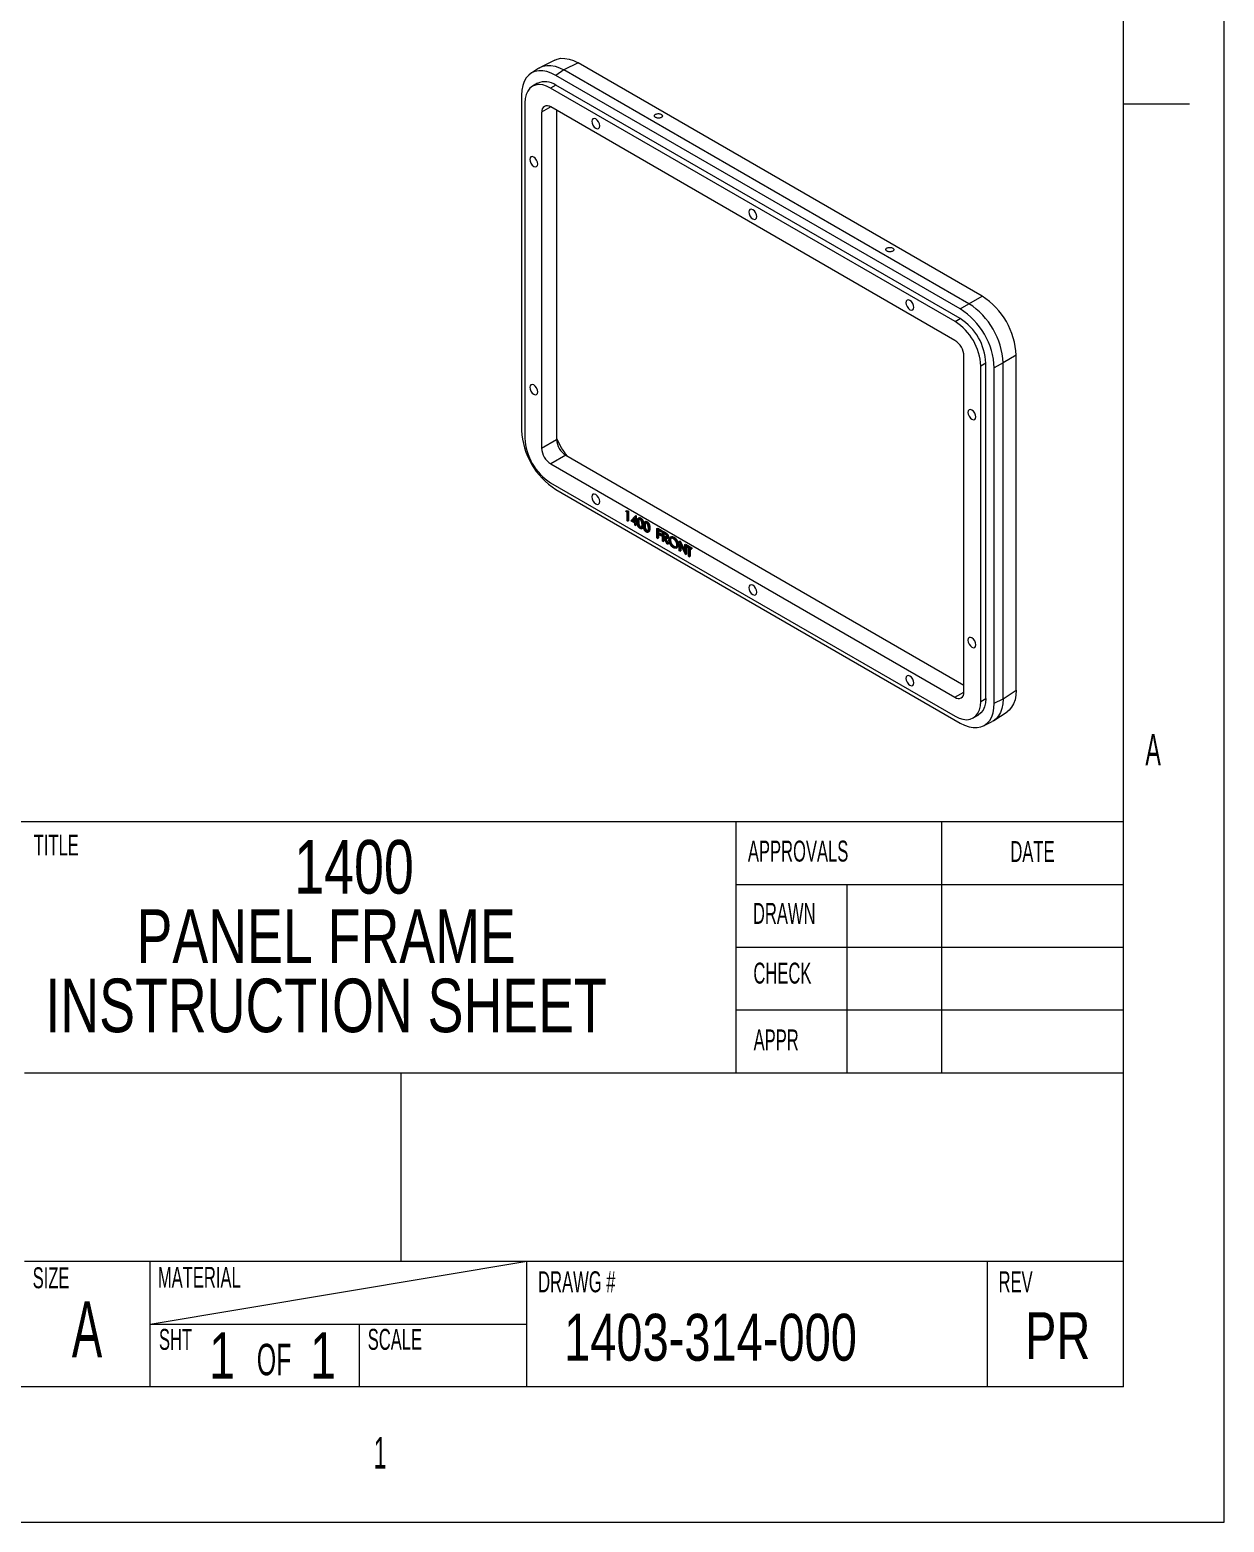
# Model space of a CAD drawing. Header units: inches. Extents: x 0 to 11, y 0 to 8.5.
# Drawn here: x 7.434 to 11, y 0 to 4.455 of the extents above; entities that cross this region are included whole.
import ezdxf

# ---------------------------------------------------------------- set-up
doc = ezdxf.new("R2010")
doc.units = ezdxf.units.IN
doc.header["$MEASUREMENT"] = 0
doc.layers.add('SLD-0', color=7, linetype='Continuous', lineweight=0)
doc.styles.add('SLDTEXTSTYLE2', font='TXT', dxfattribs={"width": 0.75})
doc.styles.add('SLDTEXTSTYLE4', font='TXT', dxfattribs={"width": 0.608324})
doc.styles.add('SLDTEXTSTYLE5', font='TXT', dxfattribs={"width": 0.592105})
doc.styles.add('SLDTEXTSTYLE6', font='TXT', dxfattribs={"width": 0.552632})

# ---------------------------------------------------------------- blocks, each defined once
blk = doc.blocks.new('SW_NOTE_0')
at = {"layer": 'SLD-0', "char_height": 0.16, "attachment_point": 1, "style": 'SLDTEXTSTYLE2'}
for s, insert in [('1400', (0, 0.2044)), ('PANEL FRAME', (-0.471, -0.0025)), ('INSTRUCTION SHEET', (-0.743, -0.2094))]:
    blk.add_mtext(s, dxfattribs=dict(at, insert=insert))

msp = doc.modelspace()

# ---------------------------------------------------------------- linework, layer by layer
at = {"color": 7, "linetype": 'Continuous', "lineweight": 15}
for p, q in [((8.9547, 4.3409), (8.9302, 4.3248)), ((9.0018, 4.3648), (8.9597, 4.3438)), ((9.0292, 4.3353), (9.0047, 4.3191)), ((9.0712, 4.3563), (9.0292, 4.3353)), ((10.2384, 3.6372), (9.0292, 4.3353)), ((10.2777, 3.6599), (9.0712, 4.3563)), ((8.9506, 4.2953), (8.9352, 4.2865)), ((9.0047, 4.2899), (8.9894, 4.2811)), ((10.1969, 3.584), (8.9894, 4.2811)), ((10.2122, 3.6221), (9.0047, 4.3191)), ((10.2122, 3.5929), (9.0047, 4.2899)), ((8.9028, 4.2603), (8.9028, 3.2592)), ((8.9128, 4.2369), (8.9128, 3.2358)), ((8.9897, 4.2247), (8.9626, 4.209)), ((8.9626, 4.209), (8.9626, 3.2061)), ((10.1965, 3.528), (8.9897, 4.2247)), ((9.0074, 4.2145), (9.0074, 3.2319)), ((10.2384, 3.6372), (10.2777, 3.6599)), ((10.2122, 3.6221), (10.2384, 3.6372)), ((10.1969, 3.584), (10.2122, 3.5929)), ((10.2236, 2.4781), (10.2236, 3.4811)), ((10.3796, 3.4834), (10.3403, 3.4607)), ((10.3796, 2.4835), (10.3796, 3.4834)), ((10.2888, 3.4602), (10.2735, 3.4513)), ((10.2735, 2.4503), (10.2735, 3.4513)), ((10.2888, 2.4591), (10.2888, 3.4602)), ((10.3403, 3.4607), (10.3141, 3.4456)), ((10.3141, 2.4445), (10.3141, 3.4456)), ((10.3403, 2.4576), (10.3403, 3.4607)), ((8.9626, 3.2061), (9.0074, 3.2319)), ((9.0345, 3.185), (8.9897, 3.1591)), ((9.0345, 3.185), (10.2236, 2.4985)), ((8.9897, 3.1591), (10.1965, 2.4624)), ((8.9894, 3.1031), (10.1969, 2.406)), ((9.0047, 3.0828), (10.2122, 2.3857)), ((9.214, 3.0171), (9.2154, 3.0191)), ((9.2177, 3.0149), (9.214, 3.0171)), ((9.2154, 3.0191), (9.2178, 3.0205)), ((9.2154, 3.0191), (9.2199, 3.0165)), ((9.2177, 2.9894), (9.2177, 3.0149)), ((9.2199, 2.9882), (9.2177, 2.9894)), ((9.2178, 3.0205), (9.2223, 3.0179)), ((9.2199, 3.0165), (9.2223, 3.0179)), ((9.2199, 3.0165), (9.2199, 2.9882)), ((9.2199, 2.9882), (9.2223, 2.9895)), ((9.2223, 3.0179), (9.2223, 2.9895)), ((9.2291, 2.9894), (9.2425, 3.0042)), ((9.2407, 2.9827), (9.2291, 2.9894)), ((9.2407, 2.9979), (9.2334, 2.9898)), ((9.2334, 2.9898), (9.2358, 2.9912)), ((9.2334, 2.9898), (9.2407, 2.9856)), ((9.2407, 2.9967), (9.2358, 2.9912)), ((9.2358, 2.9912), (9.2407, 2.9883)), ((9.2407, 2.9856), (9.2407, 2.9979)), ((9.2425, 3.0042), (9.2448, 3.0056)), ((9.2425, 3.0042), (9.2429, 3.004)), ((9.2429, 3.004), (9.2453, 3.0053)), ((9.2429, 3.004), (9.2429, 2.9843)), ((9.2429, 2.9843), (9.2453, 2.9857)), ((9.2448, 3.0056), (9.2453, 3.0053)), ((9.2453, 3.0053), (9.2453, 2.9857)), ((9.2453, 2.9857), (9.2481, 2.9841)), ((9.2502, 2.9849), (9.2525, 2.9862)), ((9.2537, 2.9984), (9.2508, 2.9967)), ((9.2562, 2.9963), (9.2585, 2.9977)), ((9.2726, 2.9875), (9.2696, 2.9858)), ((9.2751, 2.9854), (9.2774, 2.9868)), ((9.2407, 2.9762), (9.2407, 2.9827)), ((9.2429, 2.9749), (9.2407, 2.9762)), ((9.2429, 2.9843), (9.2458, 2.9827)), ((9.2458, 2.9798), (9.2429, 2.9814)), ((9.2429, 2.9814), (9.2429, 2.9749)), ((9.2429, 2.9749), (9.2453, 2.9763)), ((9.2453, 2.9801), (9.2453, 2.9763)), ((9.2458, 2.9827), (9.2481, 2.9841)), ((9.2458, 2.9827), (9.2458, 2.9798)), ((9.2458, 2.9798), (9.2481, 2.9812)), ((9.2562, 2.9694), (9.2586, 2.9707)), ((9.2611, 2.9658), (9.2641, 2.9675)), ((9.2646, 2.9765), (9.267, 2.9779)), ((9.269, 2.974), (9.2714, 2.9753)), ((9.2751, 2.9585), (9.2775, 2.9598)), ((9.28, 2.9549), (9.283, 2.9566)), ((9.2835, 2.9656), (9.2859, 2.967)), ((9.3068, 2.9664), (9.3092, 2.9677)), ((9.3068, 2.9664), (9.3188, 2.9594)), ((9.3068, 2.938), (9.3068, 2.9664)), ((9.3188, 2.9565), (9.309, 2.9622)), ((9.309, 2.9622), (9.309, 2.9535)), ((9.309, 2.9535), (9.3114, 2.9548)), ((9.309, 2.9535), (9.3188, 2.9478)), ((9.3188, 2.9449), (9.309, 2.9505)), ((9.309, 2.9505), (9.309, 2.9367)), ((9.3092, 2.9677), (9.3211, 2.9608)), ((9.3114, 2.9608), (9.3114, 2.9548)), ((9.3114, 2.9548), (9.3211, 2.9492)), ((9.3114, 2.9492), (9.3114, 2.9381)), ((9.3188, 2.9594), (9.3211, 2.9608)), ((9.3188, 2.9594), (9.3188, 2.9565)), ((9.3188, 2.9565), (9.3211, 2.9579)), ((9.3188, 2.9478), (9.3211, 2.9492)), ((9.3188, 2.9478), (9.3188, 2.9449)), ((9.3188, 2.9449), (9.3211, 2.9463)), ((9.3211, 2.9608), (9.3211, 2.9579)), ((9.3211, 2.9492), (9.3211, 2.9463)), ((9.3232, 2.9569), (9.3255, 2.9583)), ((9.3232, 2.9569), (9.3281, 2.9541)), ((9.3232, 2.9286), (9.3232, 2.9569)), ((9.33, 2.9501), (9.3254, 2.9527)), ((9.3254, 2.9527), (9.3254, 2.9433)), ((9.3254, 2.9433), (9.3278, 2.9446)), ((9.3254, 2.9433), (9.3299, 2.9406)), ((9.3272, 2.9393), (9.3254, 2.9404)), ((9.3254, 2.9404), (9.3254, 2.9273)), ((9.3255, 2.9583), (9.3305, 2.9554)), ((9.3278, 2.9514), (9.3278, 2.9446)), ((9.3278, 2.9446), (9.3322, 2.942)), ((9.3281, 2.9541), (9.3305, 2.9554)), ((9.3299, 2.9406), (9.3322, 2.942)), ((9.3337, 2.9505), (9.336, 2.9518)), ((9.3386, 2.9404), (9.341, 2.9418)), ((9.3491, 2.9414), (9.3462, 2.9397)), ((9.3555, 2.939), (9.3578, 2.9404)), ((9.309, 2.9367), (9.3068, 2.938)), ((9.309, 2.9367), (9.3114, 2.9381)), ((9.3254, 2.9273), (9.3232, 2.9286)), ((9.3254, 2.9273), (9.3278, 2.9286)), ((9.3362, 2.921), (9.3272, 2.9393)), ((9.3278, 2.9382), (9.3278, 2.9286)), ((9.3299, 2.9378), (9.3389, 2.9195)), ((9.3336, 2.9364), (9.3413, 2.9208)), ((9.3389, 2.9195), (9.3362, 2.921)), ((9.3366, 2.936), (9.3395, 2.9377)), ((9.3389, 2.9195), (9.3413, 2.9208)), ((9.3449, 2.9301), (9.3473, 2.9314)), ((9.3556, 2.912), (9.3579, 2.9134)), ((9.3644, 2.908), (9.3674, 2.9097)), ((9.3685, 2.9166), (9.3709, 2.9179)), ((9.3736, 2.9278), (9.3759, 2.9292)), ((9.3736, 2.8995), (9.3736, 2.9278)), ((9.3736, 2.9278), (9.374, 2.9276)), ((9.3758, 2.8982), (9.3736, 2.8995)), ((9.374, 2.9276), (9.3764, 2.9289)), ((9.374, 2.9276), (9.3902, 2.8959)), ((9.3919, 2.8889), (9.3758, 2.9205)), ((9.3758, 2.9205), (9.3758, 2.8982)), ((9.3758, 2.8982), (9.3781, 2.8996)), ((9.3759, 2.9292), (9.3764, 2.9289)), ((9.3764, 2.9289), (9.3902, 2.9018)), ((9.3781, 2.9159), (9.3781, 2.8996)), ((9.3902, 2.9182), (9.3926, 2.9196)), ((9.3902, 2.9182), (9.3924, 2.9169)), ((9.3902, 2.8959), (9.3902, 2.9182)), ((9.3924, 2.9169), (9.3948, 2.9183)), ((9.3924, 2.9169), (9.3924, 2.8886)), ((9.3926, 2.9196), (9.3948, 2.9183)), ((9.3948, 2.9183), (9.3948, 2.8899)), ((9.3959, 2.9149), (9.3983, 2.9163)), ((9.3959, 2.912), (9.3959, 2.9149)), ((9.3959, 2.9149), (9.4088, 2.9075)), ((9.4013, 2.9089), (9.3959, 2.912)), ((9.3983, 2.9163), (9.4112, 2.9088)), ((9.4013, 2.8835), (9.4013, 2.9089)), ((9.4088, 2.9046), (9.4035, 2.9077)), ((9.4035, 2.9077), (9.4035, 2.8822)), ((9.4058, 2.9063), (9.4058, 2.8836)), ((9.4088, 2.9075), (9.4112, 2.9088)), ((9.4088, 2.9075), (9.4088, 2.9046)), ((9.4088, 2.9046), (9.4112, 2.9059)), ((9.4112, 2.9088), (9.4112, 2.9059)), ((9.3924, 2.8886), (9.3919, 2.8889)), ((9.3924, 2.8886), (9.3948, 2.8899)), ((9.4035, 2.8822), (9.4013, 2.8835)), ((9.4035, 2.8822), (9.4058, 2.8836)), ((10.1965, 2.4624), (10.2236, 2.4781)), ((10.2735, 2.4503), (10.2888, 2.4591)), ((10.3141, 2.4445), (10.3403, 2.4576)), ((10.3403, 2.4576), (10.3796, 2.4835)), ((10.251, 2.4007), (10.2664, 2.4095)), ((10.3129, 2.3932), (10.3522, 2.4191)), ((10.2817, 2.3772), (10.3079, 2.3903))]:
    msp.add_line(p, q, dxfattribs=at)
at = {"color": 7, "linetype": 'Continuous', "lineweight": 15, "flags": 128}
for points in [[(9.0018, 4.3648), (9.0092, 4.3678), (9.0203, 4.37), (9.0322, 4.3699), (9.0449, 4.3675), (9.0579, 4.363), (9.0712, 4.3563)], [(9.0047, 4.3191), (8.9914, 4.3258), (8.9783, 4.3304), (8.9657, 4.3327), (8.9538, 4.3328), (8.9427, 4.3306), (8.9327, 4.3263), (8.9239, 4.3198), (8.9165, 4.3113), (8.9106, 4.3009), (8.9063, 4.2888), (8.9037, 4.2752), (8.9028, 4.2603)], [(8.9547, 4.3409), (8.9571, 4.3424), (8.9671, 4.3468), (8.9782, 4.349), (8.9902, 4.3489), (9.0028, 4.3465), (9.0159, 4.342), (9.0292, 4.3353)], [(8.9894, 4.2811), (8.9774, 4.2869), (8.9657, 4.2904), (8.9546, 4.2915), (8.9444, 4.2902), (8.9352, 4.2865), (8.9274, 4.2804), (8.9211, 4.2722), (8.9165, 4.262), (8.9137, 4.2502), (8.9128, 4.2369)], [(9.1361, 4.1681), (9.1352, 4.1739), (9.1326, 4.1799), (9.1287, 4.1852), (9.1241, 4.1889), (9.1195, 4.1905), (9.1156, 4.1898), (9.113, 4.1868), (9.1121, 4.182), (9.113, 4.1761), (9.1156, 4.1701), (9.1195, 4.1649), (9.1241, 4.1612), (9.1287, 4.1596), (9.1326, 4.1603), (9.1352, 4.1633), (9.1361, 4.1681)], [(9.3196, 4.2027), (9.321, 4.2018), (9.322, 4.2007), (9.3227, 4.1996), (9.3231, 4.1985), (9.3231, 4.1973), (9.3227, 4.1962), (9.322, 4.1951), (9.321, 4.1941), (9.3196, 4.1932), (9.318, 4.1925), (9.3162, 4.192), (9.3142, 4.1916), (9.3122, 4.1915), (9.3101, 4.1915), (9.308, 4.1917), (9.3061, 4.1922), (9.3042, 4.1928), (9.3026, 4.1936), (9.3013, 4.1945), (9.3003, 4.1955), (9.2995, 4.1966), (9.2992, 4.1978), (9.2992, 4.199), (9.2995, 4.2001), (9.3003, 4.2012), (9.3013, 4.2022), (9.3026, 4.203), (9.3042, 4.2037), (9.3061, 4.2043), (9.308, 4.2047), (9.3101, 4.2048), (9.3122, 4.2048), (9.3142, 4.2045), (9.3162, 4.2041), (9.318, 4.2035), (9.3196, 4.2027)], [(8.9511, 4.0544), (8.9502, 4.0603), (8.9476, 4.0663), (8.9437, 4.0716), (8.9391, 4.0753), (8.9345, 4.0769), (8.9306, 4.0761), (8.928, 4.0731), (8.927, 4.0683), (8.928, 4.0625), (8.9306, 4.0565), (8.9345, 4.0512), (8.9391, 4.0475), (8.9437, 4.0459), (8.9476, 4.0467), (8.9502, 4.0497), (8.9511, 4.0544)], [(9.6052, 3.8973), (9.6042, 3.9032), (9.6016, 3.9092), (9.5977, 3.9144), (9.5931, 3.9181), (9.5885, 3.9197), (9.5846, 3.919), (9.582, 3.916), (9.5811, 3.9112), (9.582, 3.9054), (9.5846, 3.8994), (9.5885, 3.8941), (9.5931, 3.8904), (9.5977, 3.8888), (9.6016, 3.8895), (9.6042, 3.8925), (9.6052, 3.8973)], [(10.0109, 3.8036), (10.0123, 3.8027), (10.0133, 3.8017), (10.014, 3.8005), (10.0144, 3.7994), (10.0144, 3.7982), (10.014, 3.7971), (10.0133, 3.796), (10.0123, 3.795), (10.0109, 3.7942), (10.0093, 3.7934), (10.0075, 3.7929), (10.0055, 3.7925), (10.0035, 3.7924), (10.0014, 3.7924), (9.9993, 3.7927), (9.9974, 3.7931), (9.9955, 3.7937), (9.9939, 3.7945), (9.9926, 3.7954), (9.9916, 3.7964), (9.9908, 3.7976), (9.9905, 3.7987), (9.9905, 3.7999), (9.9908, 3.801), (9.9916, 3.8021), (9.9926, 3.8031), (9.9939, 3.8039), (9.9955, 3.8047), (9.9974, 3.8052), (9.9993, 3.8056), (10.0014, 3.8057), (10.0035, 3.8057), (10.0055, 3.8054), (10.0075, 3.805), (10.0093, 3.8044), (10.0109, 3.8036)], [(10.0742, 3.6265), (10.0733, 3.6324), (10.0707, 3.6384), (10.0668, 3.6437), (10.0622, 3.6474), (10.0576, 3.649), (10.0537, 3.6482), (10.0511, 3.6452), (10.0502, 3.6404), (10.0511, 3.6346), (10.0537, 3.6286), (10.0576, 3.6233), (10.0622, 3.6196), (10.0668, 3.618), (10.0707, 3.6188), (10.0733, 3.6218), (10.0742, 3.6265)], [(8.9511, 3.374), (8.9502, 3.3798), (8.9476, 3.3858), (8.9437, 3.3911), (8.9391, 3.3948), (8.9345, 3.3964), (8.9306, 3.3957), (8.928, 3.3927), (8.927, 3.3879), (8.928, 3.382), (8.9306, 3.376), (8.9345, 3.3708), (8.9391, 3.3671), (8.9437, 3.3655), (8.9476, 3.3662), (8.9502, 3.3692), (8.9511, 3.374)], [(10.2592, 3.2993), (10.2583, 3.3051), (10.2557, 3.3111), (10.2518, 3.3164), (10.2472, 3.3201), (10.2426, 3.3217), (10.2387, 3.3209), (10.2361, 3.3179), (10.2352, 3.3131), (10.2361, 3.3073), (10.2387, 3.3013), (10.2426, 3.296), (10.2472, 3.2923), (10.2518, 3.2907), (10.2557, 3.2915), (10.2583, 3.2945), (10.2592, 3.2993)], [(9.1361, 3.0467), (9.1352, 3.0526), (9.1326, 3.0586), (9.1287, 3.0638), (9.1241, 3.0675), (9.1195, 3.0691), (9.1156, 3.0684), (9.113, 3.0654), (9.1121, 3.0606), (9.113, 3.0548), (9.1156, 3.0487), (9.1195, 3.0435), (9.1241, 3.0398), (9.1287, 3.0382), (9.1326, 3.0389), (9.1352, 3.0419), (9.1361, 3.0467)], [(9.6052, 2.7759), (9.6042, 2.7818), (9.6016, 2.7878), (9.5977, 2.793), (9.5931, 2.7968), (9.5885, 2.7984), (9.5846, 2.7976), (9.582, 2.7946), (9.5811, 2.7898), (9.582, 2.784), (9.5846, 2.778), (9.5885, 2.7727), (9.5931, 2.769), (9.5977, 2.7674), (9.6016, 2.7682), (9.6042, 2.7712), (9.6052, 2.7759)], [(10.2592, 2.6188), (10.2583, 2.6247), (10.2557, 2.6307), (10.2518, 2.6359), (10.2472, 2.6396), (10.2426, 2.6412), (10.2387, 2.6405), (10.2361, 2.6375), (10.2352, 2.6327), (10.2361, 2.6269), (10.2387, 2.6208), (10.2426, 2.6156), (10.2472, 2.6119), (10.2518, 2.6103), (10.2557, 2.611), (10.2583, 2.614), (10.2592, 2.6188)], [(10.0742, 2.5052), (10.0733, 2.511), (10.0707, 2.517), (10.0668, 2.5223), (10.0622, 2.526), (10.0576, 2.5276), (10.0537, 2.5268), (10.0511, 2.5238), (10.0502, 2.519), (10.0511, 2.5132), (10.0537, 2.5072), (10.0576, 2.5019), (10.0622, 2.4982), (10.0668, 2.4966), (10.0707, 2.4974), (10.0733, 2.5004), (10.0742, 2.5052)], [(10.1969, 2.406), (10.2089, 2.4002), (10.2206, 2.3967), (10.2317, 2.3956), (10.2419, 2.3969), (10.2511, 2.4007), (10.2589, 2.4067), (10.2651, 2.4149), (10.2697, 2.4251), (10.2725, 2.437), (10.2735, 2.4503)], [(10.2888, 2.4591), (10.2879, 2.4458), (10.2851, 2.434), (10.2805, 2.4238), (10.2742, 2.4156), (10.2664, 2.4095), (10.2664, 2.4095)], [(10.3403, 2.4576), (10.3394, 2.4428), (10.3368, 2.4292), (10.3326, 2.4171), (10.3267, 2.4067), (10.3193, 2.3981), (10.3105, 2.3916), (10.3079, 2.3903)], [(10.3796, 2.4835), (10.3787, 2.4687), (10.3761, 2.4551), (10.3718, 2.443), (10.3659, 2.4326), (10.3585, 2.4241), (10.3522, 2.4191)], [(10.2122, 2.3857), (10.2255, 2.379), (10.2386, 2.3745), (10.2512, 2.3721), (10.2632, 2.372), (10.2742, 2.3742), (10.2843, 2.3785), (10.293, 2.385), (10.3004, 2.3936), (10.3063, 2.404), (10.3106, 2.4161), (10.3132, 2.4297), (10.3141, 2.4445)]]:
    msp.add_lwpolyline(points, dxfattribs=at)
at = {"color": 7, "linetype": 'Continuous', "lineweight": 15}
for centre, radius, start, end in [((8.9729, 4.2447), 0.0553, 54.8747, 113.8148), ((8.9792, 4.2117), 0.0167, 50.7967, 189.214), ((10.1584, 3.4734), 0.2214, 2.5976, 57.4024), ((10.093, 3.4356), 0.2214, 2.5976, 57.4024), ((10.1192, 3.4507), 0.2214, 2.5976, 57.4024), ((10.1084, 3.4445), 0.1653, 2.3868, 57.6132), ((10.1237, 3.4533), 0.1653, 2.3868, 57.6132), ((10.1648, 3.4784), 0.0589, 2.6055, 57.3945), ((9.124, 3.2693), 0.2214, 182.5976, 237.4024), ((9.0779, 3.2427), 0.1653, 182.3868, 237.6132), ((9.1896, 3.3072), 0.1956, 201.2987, 219.678), ((9.0663, 3.2346), 0.0589, 182.6055, 237.3945), ((9.0215, 3.2087), 0.0589, 182.6055, 237.3945), ((10.2071, 2.4754), 0.0167, 230.7967, 9.214)]:
    msp.add_arc(centre, radius, start, end, dxfattribs=at)
for points, knots in [([(9.248, 2.9861), (9.248, 2.9866), (9.248, 2.9875), (9.248, 2.9887), (9.2481, 2.9899), (9.2482, 2.991), (9.2483, 2.9919), (9.2485, 2.9928), (9.2487, 2.9936), (9.249, 2.9942), (9.2493, 2.9948), (9.2496, 2.9953), (9.2499, 2.9958), (9.2502, 2.9962), (9.2506, 2.9965), (9.251, 2.9968), (9.2515, 2.997), (9.2519, 2.9972), (9.2524, 2.9973), (9.2529, 2.9973), (9.2534, 2.9973), (9.2539, 2.9972), (9.2545, 2.9971), (9.255, 2.9969), (9.2556, 2.9966), (9.256, 2.9964), (9.2562, 2.9963)], [0, 0, 0, 0, 0.068595, 0.133246, 0.194313, 0.251279, 0.304513, 0.354235, 0.400481, 0.443411, 0.484015, 0.523252, 0.561042, 0.5979, 0.633518, 0.668314, 0.702496, 0.736685, 0.770293, 0.803437, 0.835913, 0.86846, 0.900847, 0.933467, 0.966258, 1, 1, 1, 1]), ([(9.2562, 2.9665), (9.256, 2.9666), (9.2556, 2.9669), (9.255, 2.9673), (9.2545, 2.9677), (9.2539, 2.9682), (9.2534, 2.9687), (9.2529, 2.9693), (9.2524, 2.9699), (9.2519, 2.9705), (9.2515, 2.9712), (9.251, 2.9719), (9.2506, 2.9727), (9.2503, 2.9734), (9.2499, 2.9742), (9.2496, 2.9751), (9.2493, 2.976), (9.249, 2.9769), (9.2488, 2.9778), (9.2485, 2.9789), (9.2484, 2.9799), (9.2482, 2.9811), (9.2481, 2.9823), (9.248, 2.9835), (9.248, 2.9848), (9.248, 2.9857), (9.248, 2.9861)], [0, 0, 0, 0, 0.033787, 0.066622, 0.099285, 0.131361, 0.163585, 0.196104, 0.228902, 0.262158, 0.295991, 0.330218, 0.36506, 0.400951, 0.43762, 0.475708, 0.515381, 0.556414, 0.599765, 0.646424, 0.696431, 0.749782, 0.806573, 0.867436, 0.931887, 1, 1, 1, 1]), ([(9.2562, 2.9934), (9.256, 2.9935), (9.2554, 2.9938), (9.2546, 2.994), (9.2539, 2.9941), (9.2532, 2.994), (9.2528, 2.9938), (9.2524, 2.9936), (9.2521, 2.9934), (9.2518, 2.9931), (9.2516, 2.9928), (9.2513, 2.9925), (9.2511, 2.992), (9.2509, 2.9916), (9.2507, 2.991), (9.2506, 2.9904), (9.2504, 2.9897), (9.2503, 2.9889), (9.2503, 2.988), (9.2502, 2.9871), (9.2502, 2.986), (9.2502, 2.9853), (9.2502, 2.9849)], [0, 0, 0, 0, 0.060387, 0.120883, 0.182755, 0.247811, 0.281299, 0.315088, 0.349702, 0.384857, 0.420966, 0.458511, 0.497175, 0.537602, 0.580503, 0.627468, 0.678388, 0.733983, 0.793747, 0.857714, 0.926698, 1, 1, 1, 1]), ([(9.2502, 2.9849), (9.2502, 2.9845), (9.2502, 2.9838), (9.2502, 2.9827), (9.2503, 2.9817), (9.2503, 2.9807), (9.2505, 2.9798), (9.2506, 2.9789), (9.2507, 2.9781), (9.2509, 2.9774), (9.2511, 2.9767), (9.2513, 2.976), (9.2516, 2.9753), (9.2518, 2.9747), (9.2521, 2.9741), (9.2524, 2.9735), (9.2528, 2.973), (9.2532, 2.9722), (9.2539, 2.9714), (9.2546, 2.9706), (9.2554, 2.9699), (9.256, 2.9696), (9.2562, 2.9694)], [0, 0, 0, 0, 0.072951, 0.141584, 0.205926, 0.265301, 0.320597, 0.371817, 0.41879, 0.461699, 0.502134, 0.540804, 0.578181, 0.614297, 0.649678, 0.684299, 0.718359, 0.752081, 0.817652, 0.879722, 0.939966, 1, 1, 1, 1]), ([(9.2549, 2.995), (9.2547, 2.9949), (9.2541, 2.9945), (9.2526, 2.9921), (9.2526, 2.9888), (9.2525, 2.9862)], [0, 0, 0, 0, 0.098715, 0.279596, 1, 1, 1, 1]), ([(9.2525, 2.9862), (9.2525, 2.9859), (9.2525, 2.9851), (9.2526, 2.984), (9.2526, 2.983), (9.2527, 2.982), (9.2528, 2.9811), (9.2529, 2.9803), (9.2531, 2.9795), (9.2533, 2.9787), (9.2535, 2.978), (9.2537, 2.9773), (9.2539, 2.9767), (9.2542, 2.9761), (9.2545, 2.9755), (9.2548, 2.9749), (9.2551, 2.9743), (9.2556, 2.9736), (9.2562, 2.9728), (9.257, 2.972), (9.2578, 2.9713), (9.2583, 2.9709), (9.2586, 2.9707)], [0, 0, 0, 0, 0.072951, 0.141584, 0.205926, 0.265301, 0.320597, 0.371817, 0.41879, 0.461699, 0.502134, 0.540804, 0.578181, 0.614297, 0.649678, 0.684299, 0.718359, 0.752081, 0.817652, 0.879722, 0.939966, 1, 1, 1, 1]), ([(9.2535, 2.9981), (9.2538, 2.9983), (9.2546, 2.9988), (9.2564, 2.9987), (9.2578, 2.998), (9.2585, 2.9977)], [0, 0, 0, 0, 0.244241, 0.622155, 1, 1, 1, 1]), ([(9.2562, 2.9963), (9.2564, 2.9962), (9.2568, 2.996), (9.2573, 2.9956), (9.2579, 2.9951), (9.2584, 2.9946), (9.259, 2.9941), (9.2595, 2.9935), (9.26, 2.9929), (9.2605, 2.9923), (9.2609, 2.9916), (9.2614, 2.9908), (9.2618, 2.9901), (9.2622, 2.9893), (9.2626, 2.9884), (9.2629, 2.9875), (9.2632, 2.9866), (9.2635, 2.9857), (9.2638, 2.9847), (9.264, 2.9837), (9.2642, 2.9826), (9.2644, 2.9815), (9.2645, 2.9803), (9.2646, 2.9791), (9.2646, 2.9778), (9.2646, 2.977), (9.2646, 2.9765)], [0, 0, 0, 0, 0.0337881, 0.0671939, 0.0998624, 0.1325666, 0.1651512, 0.1979132, 0.231319, 0.2650833, 0.2992553, 0.3343986, 0.3699428, 0.4062836, 0.4440638, 0.4829977, 0.5233544, 0.5655366, 0.6096129, 0.6563908, 0.7058855, 0.7583245, 0.8138318, 0.8727946, 0.9347222, 1, 1, 1, 1]), ([(9.2624, 2.9778), (9.2624, 2.9781), (9.2624, 2.9788), (9.2624, 2.9798), (9.2623, 2.9808), (9.2622, 2.9817), (9.2621, 2.9826), (9.262, 2.9835), (9.2618, 2.9843), (9.2616, 2.9851), (9.2614, 2.9859), (9.2612, 2.9866), (9.2609, 2.9873), (9.2606, 2.988), (9.2603, 2.9886), (9.26, 2.9892), (9.2597, 2.9898), (9.2592, 2.9905), (9.2586, 2.9913), (9.2578, 2.9922), (9.257, 2.9929), (9.2565, 2.9932), (9.2562, 2.9934)], [0, 0, 0, 0, 0.065681, 0.128486, 0.188175, 0.245106, 0.299448, 0.350823, 0.399942, 0.446672, 0.491255, 0.533376, 0.573853, 0.612526, 0.649597, 0.685532, 0.720106, 0.753838, 0.818925, 0.880493, 0.940311, 1, 1, 1, 1]), ([(9.2585, 2.9977), (9.2587, 2.9976), (9.2591, 2.9973), (9.2597, 2.9969), (9.2602, 2.9965), (9.2608, 2.996), (9.2613, 2.9955), (9.2618, 2.9949), (9.2623, 2.9943), (9.2628, 2.9936), (9.2633, 2.9929), (9.2638, 2.9922), (9.2642, 2.9914), (9.2646, 2.9906), (9.2649, 2.9898), (9.2653, 2.9889), (9.2656, 2.988), (9.2659, 2.9871), (9.2661, 2.9861), (9.2664, 2.985), (9.2666, 2.984), (9.2667, 2.9828), (9.2669, 2.9817), (9.2669, 2.9804), (9.267, 2.9792), (9.267, 2.9783), (9.267, 2.9779)], [0, 0, 0, 0, 0.0337881, 0.0671939, 0.0998624, 0.1325666, 0.1651512, 0.1979132, 0.231319, 0.2650833, 0.2992553, 0.3343986, 0.3699428, 0.4062836, 0.4440638, 0.4829977, 0.5233544, 0.5655366, 0.6096129, 0.6563908, 0.7058855, 0.7583245, 0.8138318, 0.8727946, 0.9347222, 1, 1, 1, 1]), ([(9.2668, 2.9752), (9.2668, 2.9757), (9.2669, 2.9766), (9.2669, 2.9778), (9.267, 2.979), (9.2671, 2.9801), (9.2672, 2.981), (9.2674, 2.9819), (9.2676, 2.9827), (9.2679, 2.9833), (9.2681, 2.9839), (9.2684, 2.9844), (9.2688, 2.9849), (9.2691, 2.9853), (9.2695, 2.9856), (9.2699, 2.9859), (9.2703, 2.9861), (9.2708, 2.9863), (9.2713, 2.9864), (9.2718, 2.9864), (9.2723, 2.9864), (9.2728, 2.9863), (9.2734, 2.9862), (9.2739, 2.986), (9.2745, 2.9857), (9.2749, 2.9855), (9.2751, 2.9854)], [0, 0, 0, 0, 0.068595, 0.133246, 0.194313, 0.251279, 0.304513, 0.354235, 0.400481, 0.443411, 0.484015, 0.523252, 0.561042, 0.5979, 0.633518, 0.668314, 0.702496, 0.736685, 0.770293, 0.803437, 0.835913, 0.86846, 0.900847, 0.933467, 0.966258, 1, 1, 1, 1]), ([(9.2723, 2.9872), (9.2727, 2.9874), (9.2735, 2.9879), (9.2753, 2.9878), (9.2767, 2.9871), (9.2774, 2.9868)], [0, 0, 0, 0, 0.244241, 0.622155, 1, 1, 1, 1]), ([(9.2751, 2.9854), (9.2752, 2.9853), (9.2756, 2.9851), (9.2762, 2.9847), (9.2768, 2.9842), (9.2773, 2.9837), (9.2779, 2.9832), (9.2784, 2.9826), (9.2789, 2.982), (9.2794, 2.9813), (9.2798, 2.9807), (9.2803, 2.9799), (9.2807, 2.9792), (9.2811, 2.9784), (9.2815, 2.9775), (9.2818, 2.9766), (9.2821, 2.9757), (9.2824, 2.9748), (9.2827, 2.9738), (9.2829, 2.9728), (9.2831, 2.9717), (9.2833, 2.9706), (9.2834, 2.9694), (9.2835, 2.9682), (9.2835, 2.9669), (9.2835, 2.9661), (9.2835, 2.9656)], [0, 0, 0, 0, 0.033788, 0.067194, 0.099862, 0.132567, 0.165151, 0.197913, 0.231319, 0.265083, 0.299255, 0.334399, 0.369943, 0.406284, 0.444064, 0.482998, 0.523354, 0.565537, 0.609613, 0.656391, 0.705885, 0.758325, 0.813832, 0.872795, 0.934722, 1, 1, 1, 1]), ([(9.2774, 2.9868), (9.2776, 2.9867), (9.278, 2.9864), (9.2786, 2.986), (9.2791, 2.9856), (9.2797, 2.9851), (9.2802, 2.9846), (9.2807, 2.984), (9.2812, 2.9834), (9.2817, 2.9827), (9.2822, 2.982), (9.2826, 2.9813), (9.2831, 2.9805), (9.2835, 2.9797), (9.2838, 2.9789), (9.2842, 2.978), (9.2845, 2.9771), (9.2848, 2.9762), (9.285, 2.9752), (9.2853, 2.9741), (9.2855, 2.9731), (9.2856, 2.9719), (9.2857, 2.9708), (9.2858, 2.9695), (9.2859, 2.9683), (9.2859, 2.9674), (9.2859, 2.967)], [0, 0, 0, 0, 0.033788, 0.067194, 0.099862, 0.132567, 0.165151, 0.197913, 0.231319, 0.265083, 0.299255, 0.334399, 0.369943, 0.406284, 0.444064, 0.482998, 0.523354, 0.565537, 0.609613, 0.656391, 0.705885, 0.758325, 0.813832, 0.872795, 0.934722, 1, 1, 1, 1]), ([(9.2646, 2.9765), (9.2646, 2.9761), (9.2646, 2.9752), (9.2646, 2.974), (9.2645, 2.9729), (9.2644, 2.9719), (9.2642, 2.971), (9.264, 2.9701), (9.2638, 2.9693), (9.2635, 2.9687), (9.2633, 2.968), (9.2629, 2.9675), (9.2626, 2.967), (9.2622, 2.9666), (9.2618, 2.9663), (9.2614, 2.966), (9.261, 2.9658), (9.2605, 2.9656), (9.26, 2.9655), (9.2595, 2.9655), (9.259, 2.9655), (9.2584, 2.9656), (9.2579, 2.9657), (9.2573, 2.9659), (9.2568, 2.9662), (9.2564, 2.9664), (9.2562, 2.9665)], [0, 0, 0, 0, 0.065063, 0.126773, 0.185516, 0.240765, 0.29298, 0.34225, 0.388919, 0.432776, 0.474628, 0.514775, 0.553606, 0.591426, 0.628028, 0.663804, 0.698984, 0.733591, 0.767628, 0.801208, 0.834264, 0.866981, 0.89972, 0.932702, 0.966176, 1, 1, 1, 1]), ([(9.2562, 2.9694), (9.2565, 2.9692), (9.2571, 2.969), (9.2579, 2.9687), (9.2586, 2.9687), (9.2592, 2.9688), (9.2597, 2.9689), (9.26, 2.9691), (9.2603, 2.9693), (9.2606, 2.9696), (9.2609, 2.9699), (9.2611, 2.9703), (9.2613, 2.9707), (9.2614, 2.971), (9.2615, 2.9712)], [0, 0, 0, 0, 0.112813, 0.225394, 0.339595, 0.459675, 0.521735, 0.583926, 0.648174, 0.713881, 0.781004, 0.851451, 0.924051, 1, 1, 1, 1]), ([(9.2615, 2.9712), (9.2616, 2.9714), (9.2617, 2.9718), (9.2619, 2.9725), (9.2621, 2.9733), (9.2622, 2.9741), (9.2623, 2.9749), (9.2624, 2.9758), (9.2624, 2.9768), (9.2624, 2.9775), (9.2624, 2.9778)], [0, 0, 0, 0, 0.110588, 0.224542, 0.342503, 0.464324, 0.590756, 0.722227, 0.858843, 1, 1, 1, 1]), ([(9.2668, 2.9742), (9.2667, 2.9738), (9.2666, 2.9718), (9.2659, 2.9691), (9.2642, 2.9681), (9.2636, 2.9677)], [0, 0, 0, 0, 0.121276, 0.65528, 1, 1, 1, 1]), ([(9.2751, 2.9556), (9.2749, 2.9557), (9.2745, 2.956), (9.2739, 2.9564), (9.2734, 2.9568), (9.2728, 2.9573), (9.2723, 2.9578), (9.2718, 2.9584), (9.2713, 2.959), (9.2708, 2.9596), (9.2704, 2.9603), (9.2699, 2.961), (9.2695, 2.9618), (9.2692, 2.9625), (9.2688, 2.9633), (9.2685, 2.9642), (9.2682, 2.9651), (9.2679, 2.966), (9.2676, 2.9669), (9.2674, 2.968), (9.2672, 2.969), (9.2671, 2.9702), (9.267, 2.9714), (9.2669, 2.9726), (9.2669, 2.9739), (9.2668, 2.9748), (9.2668, 2.9752)], [0, 0, 0, 0, 0.033787, 0.066622, 0.099285, 0.131361, 0.163585, 0.196104, 0.228902, 0.262158, 0.295991, 0.330218, 0.36506, 0.400951, 0.43762, 0.475708, 0.515381, 0.556414, 0.599765, 0.646424, 0.696431, 0.749782, 0.806573, 0.867436, 0.931887, 1, 1, 1, 1]), ([(9.2751, 2.9825), (9.2749, 2.9826), (9.2743, 2.9829), (9.2735, 2.9831), (9.2727, 2.9832), (9.2721, 2.9831), (9.2717, 2.9829), (9.2713, 2.9827), (9.271, 2.9825), (9.2707, 2.9822), (9.2705, 2.9819), (9.2702, 2.9816), (9.27, 2.9811), (9.2698, 2.9807), (9.2696, 2.9801), (9.2695, 2.9795), (9.2693, 2.9788), (9.2692, 2.978), (9.2691, 2.9771), (9.2691, 2.9761), (9.2691, 2.9751), (9.269, 2.9744), (9.269, 2.974)], [0, 0, 0, 0, 0.0603866, 0.1208832, 0.1827546, 0.247811, 0.2812991, 0.3150876, 0.3497024, 0.3848566, 0.4209662, 0.4585112, 0.4971747, 0.537602, 0.580503, 0.6274675, 0.6783882, 0.7339832, 0.7937467, 0.8577137, 0.9266979, 1, 1, 1, 1]), ([(9.269, 2.974), (9.269, 2.9736), (9.2691, 2.9729), (9.2691, 2.9718), (9.2692, 2.9707), (9.2692, 2.9698), (9.2693, 2.9689), (9.2695, 2.968), (9.2696, 2.9672), (9.2698, 2.9665), (9.27, 2.9658), (9.2702, 2.9651), (9.2705, 2.9644), (9.2707, 2.9638), (9.271, 2.9632), (9.2713, 2.9626), (9.2717, 2.9621), (9.2721, 2.9613), (9.2727, 2.9605), (9.2735, 2.9597), (9.2743, 2.959), (9.2749, 2.9587), (9.2751, 2.9585)], [0, 0, 0, 0, 0.072951, 0.141584, 0.205926, 0.265301, 0.320597, 0.371817, 0.41879, 0.461699, 0.502134, 0.540804, 0.578181, 0.614297, 0.649678, 0.684299, 0.718359, 0.752081, 0.817652, 0.879722, 0.939966, 1, 1, 1, 1]), ([(9.2738, 2.9841), (9.2736, 2.9839), (9.273, 2.9836), (9.2715, 2.9812), (9.2715, 2.9779), (9.2714, 2.9753)], [0, 0, 0, 0, 0.098715, 0.279596, 1, 1, 1, 1]), ([(9.2714, 2.9753), (9.2714, 2.975), (9.2714, 2.9742), (9.2715, 2.9731), (9.2715, 2.9721), (9.2716, 2.9711), (9.2717, 2.9702), (9.2718, 2.9694), (9.272, 2.9686), (9.2721, 2.9678), (9.2724, 2.9671), (9.2726, 2.9664), (9.2728, 2.9658), (9.2731, 2.9652), (9.2734, 2.9646), (9.2737, 2.964), (9.274, 2.9634), (9.2745, 2.9627), (9.2751, 2.9619), (9.2759, 2.9611), (9.2767, 2.9604), (9.2772, 2.96), (9.2775, 2.9598)], [0, 0, 0, 0, 0.072951, 0.141584, 0.205926, 0.265301, 0.320597, 0.371817, 0.41879, 0.461699, 0.502134, 0.540804, 0.578181, 0.614297, 0.649678, 0.684299, 0.718359, 0.752081, 0.817652, 0.879722, 0.939966, 1, 1, 1, 1]), ([(9.2813, 2.9669), (9.2813, 2.9672), (9.2813, 2.9679), (9.2813, 2.9689), (9.2812, 2.9699), (9.2811, 2.9708), (9.281, 2.9717), (9.2809, 2.9726), (9.2807, 2.9734), (9.2805, 2.9742), (9.2803, 2.975), (9.2801, 2.9757), (9.2798, 2.9764), (9.2795, 2.9771), (9.2792, 2.9777), (9.2789, 2.9783), (9.2786, 2.9789), (9.2781, 2.9796), (9.2775, 2.9804), (9.2767, 2.9813), (9.2759, 2.982), (9.2754, 2.9823), (9.2751, 2.9825)], [0, 0, 0, 0, 0.065681, 0.128486, 0.188175, 0.245106, 0.299448, 0.350823, 0.399942, 0.446672, 0.491255, 0.533376, 0.573853, 0.612526, 0.649597, 0.685532, 0.720106, 0.753838, 0.818925, 0.880493, 0.940311, 1, 1, 1, 1]), ([(9.2835, 2.9656), (9.2835, 2.9652), (9.2835, 2.9643), (9.2835, 2.9631), (9.2834, 2.962), (9.2833, 2.961), (9.2831, 2.96), (9.2829, 2.9592), (9.2827, 2.9584), (9.2824, 2.9577), (9.2821, 2.9571), (9.2818, 2.9566), (9.2815, 2.9561), (9.2811, 2.9557), (9.2807, 2.9554), (9.2803, 2.9551), (9.2799, 2.9549), (9.2794, 2.9547), (9.2789, 2.9546), (9.2784, 2.9546), (9.2779, 2.9546), (9.2773, 2.9547), (9.2768, 2.9548), (9.2762, 2.955), (9.2756, 2.9553), (9.2752, 2.9555), (9.2751, 2.9556)], [0, 0, 0, 0, 0.065063, 0.126773, 0.185516, 0.240765, 0.29298, 0.34225, 0.388919, 0.432776, 0.474628, 0.514775, 0.553606, 0.591426, 0.628028, 0.663804, 0.698984, 0.733591, 0.767628, 0.801208, 0.834264, 0.866981, 0.89972, 0.932702, 0.966176, 1, 1, 1, 1]), ([(9.2751, 2.9585), (9.2754, 2.9583), (9.2759, 2.958), (9.2767, 2.9578), (9.2775, 2.9578), (9.2781, 2.9579), (9.2786, 2.958), (9.2789, 2.9582), (9.2792, 2.9584), (9.2795, 2.9587), (9.2798, 2.959), (9.28, 2.9594), (9.2802, 2.9598), (9.2803, 2.9601), (9.2804, 2.9603)], [0, 0, 0, 0, 0.112813, 0.225394, 0.339595, 0.459675, 0.521735, 0.583926, 0.648174, 0.713881, 0.781004, 0.851451, 0.924051, 1, 1, 1, 1]), ([(9.2804, 2.9603), (9.2805, 2.9605), (9.2806, 2.9609), (9.2808, 2.9616), (9.281, 2.9624), (9.2811, 2.9632), (9.2812, 2.964), (9.2813, 2.9649), (9.2813, 2.9659), (9.2813, 2.9666), (9.2813, 2.9669)], [0, 0, 0, 0, 0.110588, 0.224542, 0.342503, 0.464324, 0.590756, 0.722227, 0.858843, 1, 1, 1, 1]), ([(9.2859, 2.967), (9.2858, 2.9654), (9.2857, 2.9621), (9.2848, 2.9581), (9.2831, 2.9572), (9.2825, 2.9568)], [0, 0, 0, 0, 0.378809, 0.756309, 1, 1, 1, 1]), ([(9.3281, 2.9541), (9.3284, 2.9539), (9.3291, 2.9535), (9.33, 2.953), (9.3308, 2.9525), (9.3315, 2.952), (9.3322, 2.9516), (9.3327, 2.9512), (9.3332, 2.9508), (9.3335, 2.9506), (9.3337, 2.9505)], [0, 0, 0, 0, 0.1762578, 0.3384344, 0.4848221, 0.6171576, 0.7346984, 0.8373852, 0.9263724, 1, 1, 1, 1]), ([(9.3299, 2.9406), (9.3301, 2.9405), (9.3305, 2.9403), (9.3311, 2.94), (9.3316, 2.9397), (9.3321, 2.9395), (9.3326, 2.9393), (9.333, 2.9391), (9.3334, 2.939), (9.3338, 2.9389), (9.3343, 2.9389), (9.3349, 2.939), (9.3353, 2.9392), (9.3357, 2.9395), (9.336, 2.9399), (9.3362, 2.9404), (9.3364, 2.941), (9.3364, 2.9415), (9.3364, 2.9417)], [0, 0, 0, 0, 0.071668, 0.138913, 0.201185, 0.259124, 0.312255, 0.360682, 0.405086, 0.445102, 0.518778, 0.589462, 0.658462, 0.727283, 0.796322, 0.863175, 0.930949, 1, 1, 1, 1]), ([(9.3386, 2.9404), (9.3386, 2.94), (9.3386, 2.9393), (9.3384, 2.9384), (9.3381, 2.9375), (9.3377, 2.9369), (9.3371, 2.9363), (9.3365, 2.936), (9.3357, 2.9358), (9.335, 2.9358), (9.3344, 2.9359), (9.3339, 2.936), (9.3333, 2.9362), (9.3327, 2.9364), (9.3321, 2.9366), (9.3314, 2.937), (9.3307, 2.9373), (9.3302, 2.9376), (9.3299, 2.9378)], [0, 0, 0, 0, 0.07878, 0.153721, 0.226714, 0.299191, 0.37119, 0.443006, 0.516689, 0.593217, 0.633873, 0.676989, 0.7229, 0.771959, 0.824211, 0.879379, 0.937948, 1, 1, 1, 1]), ([(9.3364, 2.9417), (9.3364, 2.9419), (9.3364, 2.9424), (9.3362, 2.9431), (9.336, 2.9439), (9.3357, 2.9447), (9.3353, 2.9454), (9.3349, 2.9461), (9.3344, 2.9468), (9.3339, 2.9473), (9.3335, 2.9477), (9.3331, 2.948), (9.3327, 2.9483), (9.3323, 2.9486), (9.3318, 2.949), (9.3312, 2.9493), (9.3306, 2.9497), (9.3302, 2.9499), (9.33, 2.9501)], [0, 0, 0, 0, 0.0688143, 0.1363648, 0.2040194, 0.2730637, 0.3429133, 0.4109654, 0.4791688, 0.549308, 0.5876516, 0.6306467, 0.6788788, 0.7319343, 0.7911114, 0.8552832, 0.9250859, 1, 1, 1, 1]), ([(9.3305, 2.9554), (9.3308, 2.9552), (9.3314, 2.9549), (9.3323, 2.9543), (9.3331, 2.9538), (9.3339, 2.9534), (9.3345, 2.9529), (9.3351, 2.9525), (9.3356, 2.9522), (9.3359, 2.9519), (9.336, 2.9518)], [0, 0, 0, 0, 0.1762578, 0.3384344, 0.4848221, 0.6171576, 0.7346984, 0.8373852, 0.9263724, 1, 1, 1, 1]), ([(9.3337, 2.9505), (9.3338, 2.9503), (9.3342, 2.95), (9.3347, 2.9495), (9.3352, 2.949), (9.3357, 2.9484), (9.3361, 2.9478), (9.3365, 2.9472), (9.3369, 2.9466), (9.3372, 2.9459), (9.3376, 2.9452), (9.3378, 2.9446), (9.3381, 2.9439), (9.3383, 2.9432), (9.3384, 2.9425), (9.3385, 2.9418), (9.3386, 2.9411), (9.3386, 2.9406), (9.3386, 2.9404)], [0, 0, 0, 0, 0.0642168, 0.1270638, 0.1887445, 0.2491321, 0.3094525, 0.3698267, 0.4306501, 0.4923519, 0.5540721, 0.6156898, 0.6767977, 0.738439, 0.8013169, 0.8651845, 0.9316413, 1, 1, 1, 1]), ([(9.336, 2.9518), (9.3362, 2.9517), (9.3366, 2.9514), (9.3371, 2.9509), (9.3376, 2.9503), (9.338, 2.9498), (9.3385, 2.9492), (9.3389, 2.9486), (9.3392, 2.9479), (9.3396, 2.9473), (9.3399, 2.9466), (9.3402, 2.9459), (9.3404, 2.9452), (9.3406, 2.9445), (9.3408, 2.9438), (9.3409, 2.9432), (9.341, 2.9425), (9.341, 2.942), (9.341, 2.9418)], [0, 0, 0, 0, 0.0642168, 0.1270638, 0.1887445, 0.2491321, 0.3094525, 0.3698267, 0.4306501, 0.4923519, 0.5540721, 0.6156898, 0.6767977, 0.738439, 0.8013169, 0.8651845, 0.9316413, 1, 1, 1, 1]), ([(9.341, 2.9418), (9.3409, 2.9409), (9.3407, 2.9393), (9.34, 2.9378), (9.3393, 2.9377), (9.3392, 2.9376)], [0, 0, 0, 0, 0.465015, 0.929379, 1, 1, 1, 1]), ([(9.3427, 2.9313), (9.3427, 2.9317), (9.3427, 2.9323), (9.3428, 2.9333), (9.3429, 2.9342), (9.3431, 2.935), (9.3434, 2.9358), (9.3437, 2.9366), (9.344, 2.9373), (9.3444, 2.9379), (9.3448, 2.9385), (9.3453, 2.9391), (9.3459, 2.9395), (9.3464, 2.9399), (9.347, 2.9402), (9.3477, 2.9404), (9.3483, 2.9406), (9.3491, 2.9407), (9.3498, 2.9408), (9.3506, 2.9407), (9.3513, 2.9406), (9.3521, 2.9404), (9.3529, 2.9402), (9.3538, 2.9399), (9.3546, 2.9395), (9.3552, 2.9392), (9.3555, 2.939)], [0, 0, 0, 0, 0.043209, 0.085873, 0.12812, 0.170152, 0.211918, 0.253753, 0.296006, 0.338443, 0.381015, 0.42282, 0.464089, 0.505126, 0.545975, 0.586985, 0.628339, 0.670084, 0.711992, 0.753039, 0.794049, 0.834886, 0.875498, 0.916547, 0.958004, 1, 1, 1, 1]), ([(9.349, 2.9411), (9.3492, 2.9413), (9.3502, 2.9424), (9.3534, 2.9423), (9.3563, 2.941), (9.3578, 2.9404)], [0, 0, 0, 0, 0.103078, 0.551574, 1, 1, 1, 1]), ([(9.3578, 2.9404), (9.3583, 2.9401), (9.3592, 2.9396), (9.3605, 2.9386), (9.3617, 2.9375), (9.3629, 2.9364), (9.3641, 2.9351), (9.3652, 2.9337), (9.3662, 2.9323), (9.3671, 2.9307), (9.368, 2.9291), (9.3688, 2.9275), (9.3694, 2.9259), (9.37, 2.9243), (9.3704, 2.9227), (9.3707, 2.9211), (9.3708, 2.9195), (9.3709, 2.9185), (9.3709, 2.9179)], [0, 0, 0, 0, 0.06657, 0.130749, 0.193413, 0.254989, 0.316114, 0.377262, 0.439401, 0.502971, 0.566525, 0.628231, 0.689091, 0.749345, 0.81017, 0.87161, 0.934869, 1, 1, 1, 1]), ([(9.3557, 2.9091), (9.3552, 2.9094), (9.3543, 2.9099), (9.353, 2.9108), (9.3518, 2.9119), (9.3506, 2.913), (9.3495, 2.9143), (9.3484, 2.9157), (9.3474, 2.9172), (9.3464, 2.9187), (9.3456, 2.9203), (9.3448, 2.9219), (9.3442, 2.9235), (9.3436, 2.9251), (9.3432, 2.9267), (9.3429, 2.9283), (9.3427, 2.9298), (9.3427, 2.9308), (9.3427, 2.9313)], [0, 0, 0, 0, 0.065819, 0.129747, 0.192072, 0.253459, 0.31457, 0.37628, 0.439026, 0.503267, 0.567493, 0.629705, 0.691, 0.751452, 0.812004, 0.87315, 0.935635, 1, 1, 1, 1]), ([(9.3556, 2.936), (9.3553, 2.9362), (9.3549, 2.9364), (9.3542, 2.9367), (9.3535, 2.937), (9.3528, 2.9372), (9.3522, 2.9374), (9.3515, 2.9375), (9.3509, 2.9375), (9.3502, 2.9375), (9.3496, 2.9374), (9.3491, 2.9373), (9.3485, 2.9371), (9.348, 2.9369), (9.3475, 2.9366), (9.3471, 2.9363), (9.3467, 2.9358), (9.3463, 2.9354), (9.346, 2.9349), (9.3457, 2.9343), (9.3455, 2.9337), (9.3453, 2.9331), (9.3451, 2.9324), (9.345, 2.9317), (9.3449, 2.9309), (9.3449, 2.9304), (9.3449, 2.9301)], [0, 0, 0, 0, 0.042023, 0.083645, 0.124984, 0.166247, 0.207702, 0.249631, 0.291742, 0.334743, 0.37746, 0.419556, 0.461044, 0.502096, 0.542891, 0.583801, 0.624864, 0.666225, 0.707399, 0.748557, 0.789655, 0.83074, 0.87207, 0.913993, 0.956498, 1, 1, 1, 1]), ([(9.3449, 2.9301), (9.3449, 2.9297), (9.3449, 2.9288), (9.3451, 2.9276), (9.3453, 2.9263), (9.3457, 2.925), (9.3461, 2.9237), (9.3467, 2.9224), (9.3473, 2.9211), (9.348, 2.9198), (9.3488, 2.9186), (9.3497, 2.9174), (9.3505, 2.9163), (9.3515, 2.9153), (9.3524, 2.9143), (9.3534, 2.9135), (9.3545, 2.9127), (9.3552, 2.9123), (9.3556, 2.912)], [0, 0, 0, 0, 0.064504, 0.126899, 0.187747, 0.24815, 0.308586, 0.369583, 0.431827, 0.49618, 0.560668, 0.623504, 0.68526, 0.746537, 0.808327, 0.870486, 0.934317, 1, 1, 1, 1]), ([(9.3503, 2.938), (9.3501, 2.9379), (9.3489, 2.9377), (9.3477, 2.9354), (9.3474, 2.9328), (9.3473, 2.9314)], [0, 0, 0, 0, 0.097152, 0.548485, 1, 1, 1, 1]), ([(9.3473, 2.9314), (9.3473, 2.931), (9.3473, 2.9302), (9.3474, 2.9289), (9.3477, 2.9277), (9.348, 2.9264), (9.3485, 2.9251), (9.349, 2.9238), (9.3497, 2.9225), (9.3504, 2.9212), (9.3512, 2.9199), (9.352, 2.9187), (9.3529, 2.9176), (9.3538, 2.9166), (9.3548, 2.9157), (9.3558, 2.9148), (9.3568, 2.9141), (9.3576, 2.9136), (9.3579, 2.9134)], [0, 0, 0, 0, 0.064504, 0.126899, 0.187747, 0.24815, 0.308586, 0.369583, 0.431827, 0.49618, 0.560668, 0.623504, 0.68526, 0.746537, 0.808327, 0.870486, 0.934317, 1, 1, 1, 1]), ([(9.3555, 2.939), (9.3559, 2.9387), (9.3568, 2.9382), (9.3581, 2.9372), (9.3594, 2.9362), (9.3606, 2.935), (9.3617, 2.9337), (9.3628, 2.9324), (9.3638, 2.9309), (9.3648, 2.9293), (9.3657, 2.9277), (9.3664, 2.9261), (9.3671, 2.9245), (9.3676, 2.9229), (9.368, 2.9213), (9.3683, 2.9197), (9.3685, 2.9181), (9.3685, 2.9171), (9.3685, 2.9166)], [0, 0, 0, 0, 0.06657, 0.130749, 0.193413, 0.254989, 0.316114, 0.377262, 0.439401, 0.502971, 0.566525, 0.628231, 0.689091, 0.749345, 0.81017, 0.87161, 0.934869, 1, 1, 1, 1]), ([(9.3663, 2.9179), (9.3663, 2.9181), (9.3663, 2.9187), (9.3662, 2.9195), (9.3661, 2.9204), (9.366, 2.9212), (9.3658, 2.9221), (9.3655, 2.923), (9.3652, 2.9238), (9.3649, 2.9247), (9.3645, 2.9256), (9.3641, 2.9264), (9.3637, 2.9273), (9.3632, 2.9281), (9.3627, 2.9289), (9.3622, 2.9297), (9.3616, 2.9305), (9.361, 2.9313), (9.3603, 2.932), (9.3597, 2.9328), (9.359, 2.9334), (9.3583, 2.934), (9.3577, 2.9346), (9.357, 2.9351), (9.3563, 2.9356), (9.3558, 2.9359), (9.3556, 2.936)], [0, 0, 0, 0, 0.042915, 0.08513, 0.126473, 0.167453, 0.207976, 0.248249, 0.28875, 0.32967, 0.370537, 0.411129, 0.451819, 0.492406, 0.533486, 0.575263, 0.617441, 0.660672, 0.70394, 0.746868, 0.789079, 0.831104, 0.873238, 0.915166, 0.957381, 1, 1, 1, 1]), ([(9.3556, 2.912), (9.3558, 2.9119), (9.3563, 2.9116), (9.357, 2.9113), (9.3577, 2.911), (9.3584, 2.9108), (9.3591, 2.9106), (9.3597, 2.9105), (9.3604, 2.9105), (9.361, 2.9105), (9.3616, 2.9105), (9.3622, 2.9106), (9.3627, 2.9108), (9.3632, 2.9111), (9.3637, 2.9113), (9.3642, 2.9117), (9.3646, 2.9121), (9.3649, 2.9125), (9.3652, 2.9131), (9.3655, 2.9136), (9.3658, 2.9142), (9.366, 2.9148), (9.3661, 2.9155), (9.3662, 2.9163), (9.3663, 2.917), (9.3663, 2.9176), (9.3663, 2.9179)], [0, 0, 0, 0, 0.043633, 0.086538, 0.129177, 0.171436, 0.213416, 0.255266, 0.297369, 0.339941, 0.382347, 0.423953, 0.464871, 0.505572, 0.546003, 0.586568, 0.627065, 0.668271, 0.709549, 0.750428, 0.791096, 0.832027, 0.873136, 0.914611, 0.956956, 1, 1, 1, 1]), ([(9.3685, 2.9166), (9.3685, 2.9161), (9.3685, 2.9151), (9.3683, 2.9137), (9.368, 2.9125), (9.3676, 2.9113), (9.3671, 2.9103), (9.3664, 2.9095), (9.3657, 2.9087), (9.3648, 2.9081), (9.3638, 2.9077), (9.3628, 2.9074), (9.3618, 2.9072), (9.3606, 2.9073), (9.3595, 2.9075), (9.3582, 2.9078), (9.357, 2.9084), (9.3561, 2.9088), (9.3557, 2.9091)], [0, 0, 0, 0, 0.065227, 0.128569, 0.19032, 0.251378, 0.312388, 0.373789, 0.436431, 0.500567, 0.564687, 0.627136, 0.688455, 0.749246, 0.810155, 0.871671, 0.934773, 1, 1, 1, 1]), ([(9.3579, 2.9134), (9.3595, 2.9127), (9.3625, 2.9113), (9.3647, 2.9122), (9.3657, 2.9127)], [0, 0, 0, 0, 0.538415, 1, 1, 1, 1]), ([(9.3709, 2.9179), (9.3707, 2.9158), (9.3704, 2.912), (9.368, 2.9104), (9.3669, 2.9097)], [0, 0, 0, 0, 0.556159, 1, 1, 1, 1])]:
    msp.add_open_spline(points, degree=3, knots=knots, dxfattribs=at)
msp.add_open_spline([(9.3322, 2.942), (9.3361, 2.9405)], degree=1, dxfattribs=at)
at = {"layer": 'SLD-0', "color": 179, "linetype": 'Continuous'}
for p, q in [((11, 0), (11, 8.5)), ((10.7, 0.404), (10.7, 8.0635)), ((5.481, 2.0915), (10.7, 2.0915)), ((9.5435, 1.3415), (9.5435, 2.0915)), ((10.1579, 1.3415), (10.1579, 2.0915)), ((9.5435, 1.904), (10.7, 1.904)), ((9.8753, 1.3415), (9.8753, 1.904)), ((9.5435, 1.7165), (10.7, 1.7165)), ((9.5435, 1.529), (10.7, 1.529)), ((7.4185, 1.3415), (10.7, 1.3415)), ((8.5435, 0.779), (8.5435, 1.3415)), ((7.4185, 0.779), (10.7, 0.779)), ((7.7935, 0.404), (7.7935, 0.779)), ((8.9185, 0.404), (8.9185, 0.779)), ((10.2935, 0.404), (10.2935, 0.779)), ((7.7935, 0.5915), (8.9185, 0.5915)), ((8.4185, 0.404), (8.4185, 0.5915)), ((10.7, 0.404), (0.287, 0.404)), ((0, 0), (11, 0))]:
    msp.add_line(p, q, dxfattribs=at)
at = {"layer": 'SLD-0'}
for p, q in [((10.7, 4.2337), (10.8969, 4.2337)), ((11, 4.2337), (11.0004, 4.2337)), ((7.7935, 0.5915), (8.9185, 0.779))]:
    msp.add_line(p, q, dxfattribs=at)

# ---------------------------------------------------------------- block references
msp.add_blockref('SW_NOTE_0', (8.224, 1.832), dxfattribs=at)

# ---------------------------------------------------------------- texts
at = {"layer": 'SLD-0', "attachment_point": 1}
for s, insert, char_height, style in [('A', (10.7652, 2.3531), 0.0938, 'SLDTEXTSTYLE6'), ('1403-314-000', (9.0296, 0.6219), 0.14, 'SLDTEXTSTYLE2'), ('PR', (10.4059, 0.6268), 0.14, 'SLDTEXTSTYLE2'), ('1', (7.9703, 0.5662), 0.1378, 'SLDTEXTSTYLE2'), ('1', (8.2717, 0.5664), 0.1378, 'SLDTEXTSTYLE2'), ('1', (8.4611, 0.2538), 0.0938, 'SLDTEXTSTYLE6')]:
    msp.add_mtext(s, dxfattribs=dict(at, insert=insert, char_height=char_height, style=style))
at = {"layer": 'SLD-0', "color": 7, "attachment_point": 1}
for s, insert, char_height, style in [('TITLE', (7.446, 2.0527), 0.0625, 'SLDTEXTSTYLE5'), ('APPROVALS', (9.5785, 2.0345), 0.0625, 'SLDTEXTSTYLE5'), ('DATE', (10.3621, 2.0333), 0.0625, 'SLDTEXTSTYLE5'), ('DRAWN', (9.5935, 1.8485), 0.0625, 'SLDTEXTSTYLE5'), ('CHECK', (9.5948, 1.6703), 0.0625, 'SLDTEXTSTYLE5'), ('APPR', (9.5955, 1.4708), 0.0625, 'SLDTEXTSTYLE5'), ('SIZE', (7.4429, 0.7608), 0.0625, 'SLDTEXTSTYLE5'), ('MATERIAL', (7.8167, 0.7622), 0.0625, 'SLDTEXTSTYLE5'), ('DRAWG #', (8.9521, 0.7488), 0.0625, 'SLDTEXTSTYLE5'), ('REV', (10.3268, 0.7486), 0.0625, 'SLDTEXTSTYLE5'), ('A', (7.56, 0.6592), 0.1667, 'SLDTEXTSTYLE4'), ('SHT', (7.82, 0.5769), 0.0625, 'SLDTEXTSTYLE5'), ('SCALE', (8.4433, 0.577), 0.0625, 'SLDTEXTSTYLE5'), ('OF', (8.1122, 0.5324), 0.09375, 'SLDTEXTSTYLE5')]:
    msp.add_mtext(s, dxfattribs=dict(at, insert=insert, char_height=char_height, style=style))

doc.saveas('drawing.dxf')
